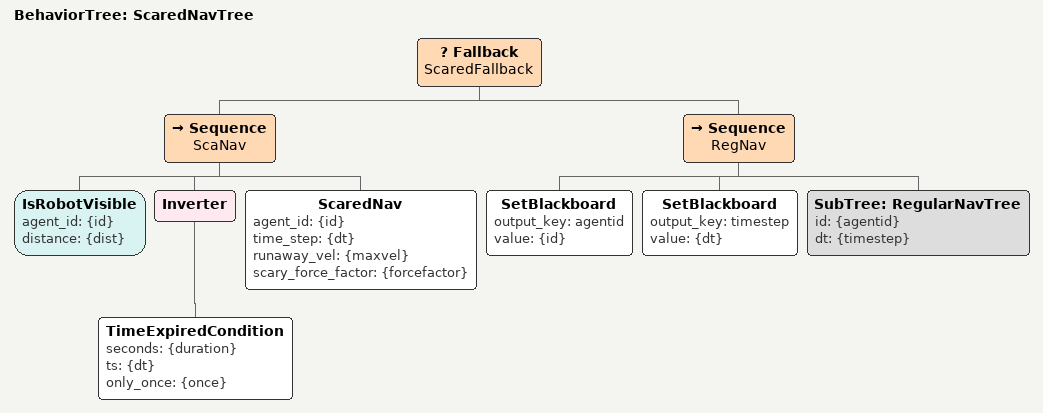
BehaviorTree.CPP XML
<?xml version='1.0' encoding='UTF-8'?>
<!-- https://github.com/robotics-upo/hunav_gazebo_wrapper/blob/v2.0/behavior_trees/BTScaredNav.xml -->
<root main_tree_to_execute="ScaredNavTree" BTCPP_format="4">

    <include path="BTRegularNav.xml" />

    <BehaviorTree ID="ScaredNavTree">
        <Fallback name="ScaredFallback">
            <Sequence name="ScaNav">
                <IsRobotVisible agent_id="{id}" distance="{dist}" /> <!--distance="3.0"-->
                <Inverter>
                    <TimeExpiredCondition seconds="{duration}" ts="{dt}" only_once="{once}" />
                </Inverter>
                <ScaredNav agent_id="{id}" time_step="{dt}" runaway_vel="{maxvel}" scary_force_factor="{forcefactor}" />
            </Sequence>
            <Sequence name="RegNav">
                <SetBlackboard output_key="agentid" value="{id}" />
                <SetBlackboard output_key="timestep" value="{dt}" />
                <SubTree ID="RegularNavTree" id="{agentid}" dt="{timestep}" />
            </Sequence>
        </Fallback>
    </BehaviorTree>

</root>
